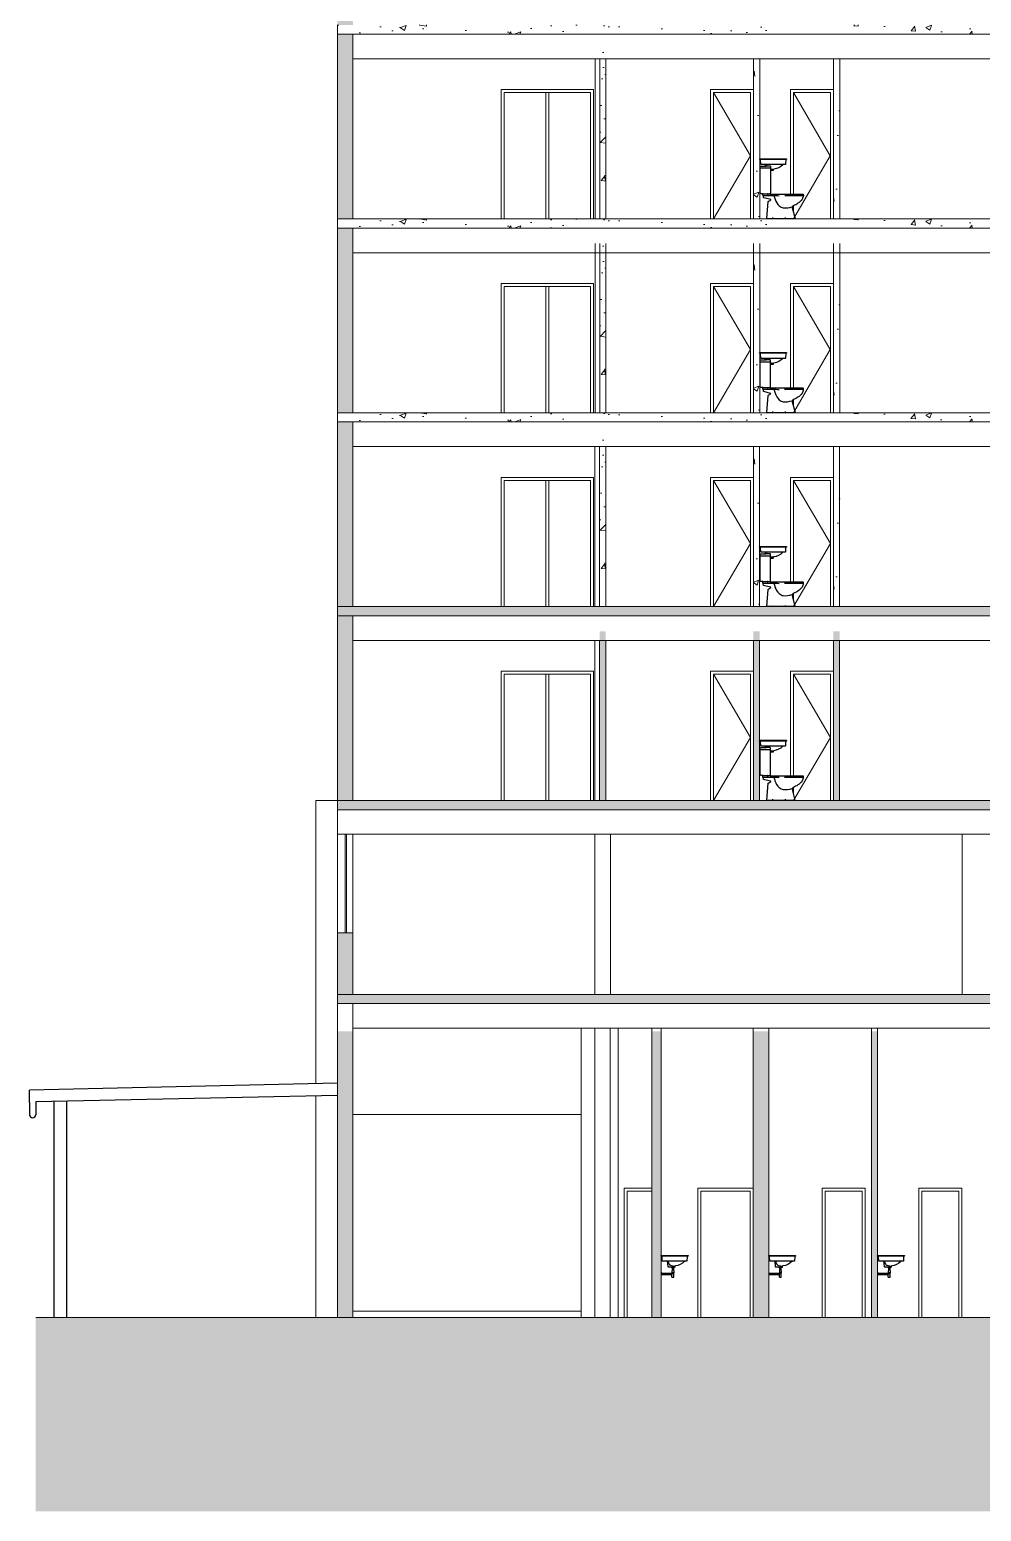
# Model space of a CAD drawing. Header units: millimetres. Extents: x 2878 to 6301, y 540 to 1980.
# Drawn here: x 3027.44 to 3042.9, y 945.48 to 969.55 of the extents above; entities that cross this region are included whole.
import ezdxf

# ---------------------------------------------------------------- set-up
doc = ezdxf.new("R2010")
doc.units = ezdxf.units.MM
doc.header["$LTSCALE"] = 4
for name, color, linetype, lineweight in [('ALVENARIA', 4, 'Continuous', 20), ('COTAS', 35, 'Continuous', 5), ('grosso', 1, 'Continuous', 25), ('PILAR', 1, 'Continuous', 5), ('PORTA', 2, 'Continuous', 20), ('SOLEIRA', 1, 'Continuous', 5)]:
    doc.layers.add(name, color=color, linetype=linetype, lineweight=lineweight)
pattern_1 = [(50, (-325.8662, -279.7765), (0.92914181, -0.08128934), [0.097155, -1.068705]), (355, (-325.8662, -279.7765), (-0.17974145, 0.9743899), [0.077724, -0.85496698]), (100.451445, (-325.7888, -279.7833), (0.74940036, 0.89310053), [0.08256904, -0.90826025]), (46.1842, (-325.8662, -279.5175), (1.3825031, -0.21441587), [0.1457325, -1.6030575]), (96.635558, (-325.751, -279.5353), (1.2107611, 1.26187324), [0.1238536, -1.3623916]), (351.18415, (-325.8662, -279.5175), (1.2107611, 1.26187324), [0.11658583, -1.28244463]), (21, (-325.7367, -279.5822), (0.7732334, -0.52155251), [0.097155, -1.068705]), (326, (-325.7367, -279.5822), (0.31519034, 0.93935863), [0.077724, -0.854964]), (71.451445, (-325.6722, -279.6257), (1.08842374, 0.41780612), [0.08256904, -0.90825868]), (37.5, (-325.8662, -279.77653), (0.015751877, 0.431230698), [0, -0.8446008, 0, -0.867918, 0, -0.8582025]), (7.5, (-325.8662, -279.77653), (0.34078028, 0.51092093), [0, -0.4948428, 0, -0.8251698, 0, -0.3270885]), (327.5, (-326.1551, -279.77653), (0.691512035, -0.029216594), [0, -0.32385, 0, -1.010412, 0, -1.340739]), (317.5, (-326.2846, -279.77653), (0.75545883, 0.1296751), [0, -0.421005, 0, -0.6710172, 0, -0.952119])]

# ---------------------------------------------------------------- blocks, each defined once
blk = doc.blocks.new('PIA_VL04')
blk.add_lwpolyline([(0.02, -0.094), (0.015, -0.009, 0.464638), (0.013, -0.006), (0.002, -0.006, -0.351171), (0, -0.004), (0, 0.004, -0.364059), (0.004, 0.007), (0.482, 0.007, -0.435774), (0.485, 0.005), (0.485, -0.004, -0.493118), (0.483, -0.006), (0.473, -0.006, 0.407101), (0.47, -0.009), (0.465, -0.092, -0.384408), (0.46, -0.097), (0.427, -0.097, 0.190801), (0.416, -0.102, -0.170388), (0.256, -0.181, 0.327259), (0.243, -0.193), (0.242, -0.206, -0.337398), (0.24, -0.208), (0.212, -0.208), (0.184, -0.208, 0.069454), (0.18, -0.205), (0.132, -0.202, -0.395263), (0.123, -0.194), (0.114, -0.097), (0.024, -0.097, -0.399821)], format="xyb", close=True)
blk.add_lwpolyline([(0.473, -0.006), (0.013, -0.006)])
blk.add_lwpolyline([(0.427, -0.097), (0.114, -0.097, -0.277433), (0.132, -0.125, 0.262243), (0.182, -0.176, 0.053735), (0.212, -0.181, 0.048939), (0.238, -0.183)], format="xyb")
for end in [266.8232, 267.1512]:
    blk.add_arc((0.364, 3.113), 3.323, 266.8232, end)

msp = doc.modelspace()

# ---------------------------------------------------------------- hatches: boundary and pattern name
at = {"layer": 'COTAS'}
h = msp.add_hatch(color=9, dxfattribs=at)
h.dxf.hatch_style = 1
h.paths.add_polyline_path([(3168.473, 948.629), (3160.178, 948.629), (3160.178, 945.479), (3168.473, 945.479)])
h.paths.add_polyline_path([(3043.04, 948.629), (3027.538, 948.629), (3027.538, 945.479), (3043.04, 945.479)])
h.paths.add_polyline_path([(3077.791, 948.629), (3063.45, 948.629), (3063.45, 945.479), (3077.791, 945.479)])
h.paths.add_polyline_path([(3108.948, 948.629), (3093.446, 948.629), (3093.446, 945.479), (3108.948, 945.479)])
h.paths.add_polyline_path([(3143.698, 948.629), (3129.358, 948.629), (3129.358, 945.479), (3143.698, 945.479)])
at = {"layer": 'PORTA', "ltscale": 9}
h = msp.add_hatch(dxfattribs=at)
h.set_pattern_fill('AR-CONC', color=256, scale=0.0051)
h.set_pattern_definition(pattern_1)
h.paths.add_polyline_path([(3032.692, 988.379), (3032.442, 988.379), (3032.442, 985.379), (3032.692, 985.379)])
h.paths.add_polyline_path([(3032.541, 989.629), (3032.441, 989.629), (3032.441, 988.529), (3032.541, 988.529)])
h.paths.add_polyline_path([(3032.692, 985.229), (3032.442, 985.229), (3032.442, 982.229), (3032.692, 982.229)])
h.paths.add_polyline_path([(3032.691, 982.079), (3032.441, 982.079), (3032.441, 979.079), (3032.691, 979.079)])
h.paths.add_polyline_path([(3032.691, 978.929), (3032.441, 978.929), (3032.441, 975.929), (3032.691, 975.929)])
h.paths.add_polyline_path([(3032.69, 972.629), (3032.44, 972.629), (3032.44, 969.629), (3032.69, 969.629)])
h.paths.add_polyline_path([(3032.691, 975.779), (3032.441, 975.779), (3032.441, 972.779), (3032.691, 972.779)])
h.paths.add_polyline_path([(3032.69, 966.329), (3032.44, 966.329), (3032.44, 963.329), (3032.69, 963.329)])
h.paths.add_polyline_path([(3032.69, 969.479), (3032.44, 969.479), (3032.44, 966.479), (3032.69, 966.479)])
h.paths.add_polyline_path([(3032.689, 960.029), (3032.439, 960.029), (3032.439, 957.029), (3032.689, 957.029)])
h.paths.add_polyline_path([(3032.689, 963.179), (3032.439, 963.179), (3032.439, 960.179), (3032.689, 960.179)])
h.paths.add_polyline_path([(3053.539, 960.179), (3032.439, 960.179), (3032.439, 960.029), (3053.539, 960.029)])
h.paths.add_polyline_path([(3036.799, 959.779), (3036.699, 959.779), (3036.699, 957.029), (3036.799, 957.029)])
h.paths.add_polyline_path([(3039.298, 959.779), (3039.198, 959.779), (3039.198, 959.129), (3039.198, 959.129), (3039.198, 957.029), (3039.298, 957.029)])
h.paths.add_polyline_path([(3040.599, 959.779), (3040.498, 959.779), (3040.498, 959.129), (3040.498, 959.129), (3040.498, 957.029), (3040.599, 957.029)])
h = msp.add_hatch(dxfattribs=at)
h.set_pattern_fill('AR-CONC', color=256, scale=0.0051)
h.set_pattern_definition([(50, (124.55166, -337.8659), (0.92914181, -0.08128934), [0.097155, -1.068705]), (355, (124.5517, -337.8659), (-0.17974145, 0.9743899), [0.077724, -0.85496698]), (100.451445, (124.6291, -337.8727), (0.74940036, 0.89310053), [0.08256904, -0.90826025]), (46.1842, (124.5517, -337.6068), (1.3825031, -0.21441587), [0.1457325, -1.6030575]), (96.63556, (124.6669, -337.6247), (1.2107611, 1.26187324), [0.1238536, -1.3623916]), (351.18415, (124.5517, -337.6068), (1.2107611, 1.26187324), [0.11658583, -1.28244463]), (21, (124.6812, -337.6716), (0.7732334, -0.52155251), [0.097155, -1.068705]), (326, (124.6812, -337.6716), (0.31519034, 0.93935863), [0.077724, -0.854964]), (71.451445, (124.7456, -337.7151), (1.08842374, 0.41780612), [0.08256904, -0.90825868]), (37.5, (124.55166, -337.86592), (0.015751877, 0.431230698), [0, -0.8446008, 0, -0.867918, 0, -0.8582025]), (7.5, (124.55166, -337.8659), (0.34078028, 0.51092093), [0, -0.4948428, 0, -0.8251698, 0, -0.3270885]), (327.5, (124.2628, -337.86592), (0.691512035, -0.029216594), [0, -0.32385, 0, -1.010412, 0, -1.340739]), (317.5, (124.13325, -337.8659), (0.75545883, 0.1296751), [0, -0.421005, 0, -0.6710172, 0, -0.952119])])
h.paths.add_polyline_path([(3053.541, 969.629), (3032.44, 969.629), (3032.44, 969.479), (3053.541, 969.479)])
h.paths.add_polyline_path([(3036.8, 969.229), (3036.7, 969.229), (3036.7, 966.479), (3036.8, 966.479)])
h.paths.add_polyline_path([(3039.3, 969.229), (3039.2, 969.229), (3039.2, 968.579), (3039.2, 968.579), (3039.2, 966.479), (3039.3, 966.479)])
h.paths.add_polyline_path([(3040.6, 969.229), (3040.5, 969.229), (3040.5, 968.579), (3040.5, 968.579), (3040.5, 966.479), (3040.6, 966.479)])
h = msp.add_hatch(dxfattribs=at)
h.set_pattern_fill('AR-CONC', color=256, scale=0.0051)
h.set_pattern_definition([(50, (124.55166, -341.0159), (0.92914181, -0.08128934), [0.097155, -1.068705]), (355, (124.5517, -341.0159), (-0.17974145, 0.9743899), [0.077724, -0.85496698]), (100.451445, (124.6291, -341.0227), (0.74940036, 0.89310053), [0.08256904, -0.90826025]), (46.1842, (124.5517, -340.7568), (1.3825031, -0.21441587), [0.1457325, -1.6030575]), (96.63556, (124.6669, -340.7747), (1.2107611, 1.26187324), [0.1238536, -1.3623916]), (351.18415, (124.5517, -340.7568), (1.2107611, 1.26187324), [0.11658583, -1.28244463]), (21, (124.6812, -340.8216), (0.7732334, -0.52155251), [0.097155, -1.068705]), (326, (124.6812, -340.8216), (0.31519034, 0.93935863), [0.077724, -0.854964]), (71.451445, (124.7456, -340.8651), (1.08842374, 0.41780612), [0.08256904, -0.90825868]), (37.5, (124.55166, -341.01592), (0.015751877, 0.431230698), [0, -0.8446008, 0, -0.867918, 0, -0.8582025]), (7.5, (124.55166, -341.0159), (0.34078028, 0.51092093), [0, -0.4948428, 0, -0.8251698, 0, -0.3270885]), (327.5, (124.2628, -341.01592), (0.691512035, -0.029216594), [0, -0.32385, 0, -1.010412, 0, -1.340739]), (317.5, (124.13325, -341.0159), (0.75545883, 0.1296751), [0, -0.421005, 0, -0.6710172, 0, -0.952119])])
h.paths.add_polyline_path([(3053.541, 966.479), (3032.44, 966.479), (3032.44, 966.329), (3053.541, 966.329)])
h.paths.add_polyline_path([(3036.8, 966.079), (3036.7, 966.079), (3036.7, 963.329), (3036.8, 963.329)])
h.paths.add_polyline_path([(3039.3, 966.079), (3039.2, 966.079), (3039.2, 965.429), (3039.2, 965.429), (3039.2, 963.329), (3039.3, 963.329)])
h.paths.add_polyline_path([(3040.6, 966.079), (3040.5, 966.079), (3040.5, 965.429), (3040.5, 965.429), (3040.5, 963.329), (3040.6, 963.329)])
h = msp.add_hatch(dxfattribs=at)
h.set_pattern_fill('AR-CONC', color=256, scale=0.0051)
h.set_pattern_definition([(50, (124.5508, -344.1659), (0.92914181, -0.08128934), [0.097155, -1.068705]), (355, (124.5508, -344.1659), (-0.17974145, 0.9743899), [0.077724, -0.85496698]), (100.451445, (124.6282, -344.1727), (0.74940036, 0.89310053), [0.08256904, -0.90826025]), (46.1842, (124.5508, -343.9068), (1.3825031, -0.21441587), [0.1457325, -1.6030575]), (96.63556, (124.666, -343.9247), (1.2107611, 1.26187324), [0.1238536, -1.3623916]), (351.18415, (124.5508, -343.9068), (1.2107611, 1.26187324), [0.11658583, -1.28244463]), (21, (124.6803, -343.9716), (0.7732334, -0.52155251), [0.097155, -1.068705]), (326, (124.6803, -343.9716), (0.31519034, 0.93935863), [0.077724, -0.854964]), (71.451445, (124.7448, -344.0151), (1.08842374, 0.41780612), [0.08256904, -0.90825868]), (37.5, (124.5508, -344.16592), (0.015751877, 0.431230698), [0, -0.8446008, 0, -0.867918, 0, -0.8582025]), (7.5, (124.5508, -344.1659), (0.34078028, 0.51092093), [0, -0.4948428, 0, -0.8251698, 0, -0.3270885]), (327.5, (124.26192, -344.16592), (0.691512035, -0.029216594), [0, -0.32385, 0, -1.010412, 0, -1.340739]), (317.5, (124.1324, -344.1659), (0.75545883, 0.1296751), [0, -0.421005, 0, -0.6710172, 0, -0.952119])])
h.paths.add_polyline_path([(3053.54, 963.329), (3032.439, 963.329), (3032.439, 963.179), (3053.54, 963.179)])
h.paths.add_polyline_path([(3036.799, 962.929), (3036.699, 962.929), (3036.699, 960.179), (3036.799, 960.179)])
h.paths.add_polyline_path([(3039.299, 962.929), (3039.199, 962.929), (3039.199, 962.279), (3039.199, 962.279), (3039.199, 960.179), (3039.299, 960.179)])
h.paths.add_polyline_path([(3040.599, 962.929), (3040.499, 962.929), (3040.499, 962.279), (3040.499, 962.279), (3040.499, 960.179), (3040.599, 960.179)])
h = msp.add_hatch(dxfattribs=at)
h.set_pattern_fill('AR-CONC', color=256, scale=0.0051)
h.set_pattern_definition(pattern_1)
h.paths.add_polyline_path([(3053.839, 948.629), (3043.04, 948.629), (3043.04, 948.479), (3053.589, 948.479), (3053.589, 948.079), (3053.839, 948.079)])
h.paths.add_polyline_path([(3053.839, 948.079), (3053.589, 948.079), (3053.589, 945.479), (3053.839, 945.479)])
h.paths.add_polyline_path([(3043.289, 948.479), (3043.04, 948.479), (3043.04, 945.479), (3043.289, 945.479)])
h.paths.add_polyline_path([(3056.64, 948.479), (3063.45, 948.479), (3063.45, 948.629), (3056.389, 948.629), (3056.389, 945.479), (3056.64, 945.479)])
h.paths.add_polyline_path([(3063.45, 948.479), (3063.2, 948.479), (3063.2, 945.479), (3063.45, 945.479)])
h.paths.add_polyline_path([(3071.031, 953.129), (3070.781, 953.129), (3070.781, 948.629), (3071.031, 948.629), (3071.031, 950.729)])
h.paths.add_polyline_path([(3043.288, 953.279), (3043.039, 953.279), (3043.039, 948.629), (3043.288, 948.629)])
h.paths.add_polyline_path([(3056.639, 953.729), (3056.389, 953.729), (3056.389, 948.629), (3056.639, 948.629)])
h.paths.add_polyline_path([(3053.839, 953.729), (3053.589, 953.729), (3053.589, 948.629), (3053.839, 948.629)])
h.paths.add_polyline_path([(3053.839, 956.854), (3053.839, 956.854), (3053.589, 956.854), (3053.589, 953.879), (3053.839, 953.879)])
h.paths.add_polyline_path([(3056.639, 956.879), (3056.389, 956.879), (3056.389, 954.549), (3056.389, 953.879), (3056.639, 953.879)])
h.paths.add_polyline_path([(3067.387, 953.129), (3067.138, 953.129), (3067.138, 948.629), (3067.387, 948.629)])
h.paths.add_polyline_path([(3041.216, 953.279), (3041.116, 953.279), (3041.116, 948.629), (3041.216, 948.629)])
h.paths.add_polyline_path([(3037.7, 953.279), (3037.55, 953.279), (3037.55, 948.629), (3037.7, 948.629)])
h.paths.add_polyline_path([(3039.446, 953.279), (3039.196, 953.279), (3039.196, 948.629), (3039.446, 948.629)])
h.paths.add_polyline_path([(3053.839, 957.029), (3032.439, 957.029), (3032.439, 956.879), (3053.839, 956.879)])
h.paths.add_polyline_path([(3077.79, 957.029), (3056.389, 957.029), (3056.389, 956.879), (3077.79, 956.879)])
h.paths.add_polyline_path([(3069.112, 956.429), (3069.012, 956.429), (3069.012, 953.879), (3069.112, 953.879)])
h.paths.add_polyline_path([(3069.111, 953.129), (3069.011, 953.129), (3069.011, 948.629), (3069.111, 948.629)])
h.paths.add_polyline_path([(3072.679, 953.129), (3072.54, 953.129), (3072.54, 948.629), (3072.679, 948.629)])
h.paths.add_polyline_path([(3077.791, 953.729), (3077.54, 953.729), (3077.54, 948.629), (3077.791, 948.629)])
h.paths.add_polyline_path([(3077.79, 956.879), (3077.54, 956.879), (3077.54, 953.879), (3077.79, 953.879)])
h.paths.add_polyline_path([(3032.689, 954.879), (3032.439, 954.879), (3032.439, 953.879), (3032.689, 953.879)])
h.paths.add_polyline_path([(3032.688, 953.279), (3032.439, 953.279), (3032.439, 948.629), (3032.688, 948.629)])
h.paths.add_polyline_path([(3053.938, 953.879), (3032.439, 953.879), (3032.439, 953.729), (3053.938, 953.729)])
h.paths.add_polyline_path([(3077.791, 953.879), (3056.488, 953.879), (3056.488, 953.729), (3077.791, 953.729)])
h.paths.add_polyline_path([(3067.289, 956.629), (3067.039, 956.629), (3067.039, 953.879), (3067.289, 953.879)])
h.paths.add_polyline_path([(3071.03, 956.429), (3070.781, 956.429), (3070.781, 953.879), (3071.03, 953.879)])
h.paths.add_polyline_path([(3077.79, 959.779), (3077.54, 959.779), (3077.54, 957.029), (3077.79, 957.029)])

# ---------------------------------------------------------------- linework, layer by layer
at = {"layer": 'ALVENARIA', "ltscale": 9}
for p, q in [((3032.44, 969.629), (3032.44, 966.479)), ((3032.69, 969.479), (3032.69, 966.479)), ((3036.7, 969.079), (3036.7, 966.479)), ((3036.8, 969.079), (3036.8, 966.479)), ((3039.2, 969.079), (3039.2, 966.479)), ((3039.3, 969.079), (3039.3, 966.479)), ((3040.5, 969.079), (3040.5, 966.479)), ((3040.6, 969.079), (3040.6, 966.479)), ((3032.44, 966.479), (3032.44, 963.329)), ((3032.69, 966.329), (3032.69, 963.329)), ((3036.7, 966.079), (3036.7, 963.329)), ((3036.8, 966.079), (3036.8, 963.329)), ((3039.2, 966.079), (3039.2, 963.329)), ((3039.3, 966.079), (3039.3, 963.329)), ((3040.5, 966.079), (3040.5, 963.329)), ((3040.6, 966.079), (3040.6, 963.329)), ((3032.439, 963.329), (3032.439, 960.179)), ((3032.689, 963.179), (3032.689, 960.179)), ((3036.699, 962.779), (3036.699, 960.179)), ((3036.799, 962.779), (3036.799, 960.179)), ((3039.199, 962.779), (3039.199, 960.179)), ((3039.299, 962.779), (3039.299, 960.179)), ((3040.499, 962.779), (3040.499, 960.179)), ((3040.599, 962.779), (3040.599, 960.179)), ((3032.439, 960.179), (3032.439, 957.029)), ((3032.689, 960.029), (3032.689, 957.029)), ((3036.698, 959.629), (3036.698, 957.029)), ((3036.799, 959.629), (3036.799, 957.029)), ((3039.198, 959.629), (3039.198, 957.029)), ((3039.298, 959.629), (3039.298, 957.029)), ((3040.498, 959.629), (3040.498, 957.029)), ((3040.599, 959.629), (3040.599, 957.029)), ((3032.438, 954.879), (3032.689, 954.879)), ((3032.439, 954.879), (3032.439, 953.879)), ((3032.689, 954.879), (3032.689, 953.879)), ((3039.196, 953.329), (3039.196, 948.629)), ((3039.446, 953.329), (3039.446, 948.629)), ((3041.116, 953.329), (3041.116, 948.629)), ((3041.216, 953.329), (3041.216, 948.629)), ((3032.688, 951.929), (3036.398, 951.929)), ((3036.398, 951.929), (3036.398, 948.629)), ((3032.688, 948.729), (3036.398, 948.729))]:
    msp.add_line(p, q, dxfattribs=at)
at = {"layer": 'ALVENARIA'}
for p, q in [((3032.439, 969.479), (3053.541, 969.479)), ((3032.439, 966.479), (3077.792, 966.479)), ((3032.439, 966.479), (3077.792, 966.479)), ((3032.439, 966.329), (3053.541, 966.329)), ((3032.439, 963.329), (3077.791, 963.329)), ((3032.439, 963.329), (3077.792, 963.329)), ((3032.439, 963.179), (3053.54, 963.179)), ((3032.438, 960.179), (3077.79, 960.179)), ((3032.439, 960.179), (3077.791, 960.179)), ((3032.438, 960.029), (3053.539, 960.029)), ((3032.438, 957.029), (3053.839, 957.029)), ((3032.438, 957.029), (3077.79, 957.029)), ((3032.438, 956.729), (3032.439, 956.729)), ((3032.439, 956.879), (3053.839, 956.879)), ((3032.438, 953.879), (3077.79, 953.879)), ((3032.439, 953.879), (3032.439, 948.629)), ((3032.439, 953.879), (3053.938, 953.879)), ((3032.439, 953.729), (3053.839, 953.729)), ((3032.688, 953.729), (3032.688, 948.629)), ((3037.55, 953.329), (3037.55, 948.629)), ((3037.7, 953.329), (3037.7, 948.629)), ((3027.538, 948.629), (3077.791, 948.629))]:
    msp.add_line(p, q, dxfattribs=at)
at = {"layer": 'COTAS', "ltscale": 9}
for p, q in [((3036.625, 969.079), (3036.625, 966.479)), ((3036.625, 966.079), (3036.625, 963.329)), ((3036.624, 962.779), (3036.624, 960.179)), ((3036.623, 959.629), (3036.623, 957.029)), ((3032.439, 957.029), (3032.439, 954.879)), ((3032.689, 956.479), (3032.689, 954.879)), ((3036.624, 956.479), (3036.624, 953.879)), ((3036.874, 956.479), (3036.874, 953.879)), ((3042.589, 956.479), (3042.589, 953.879)), ((3036.398, 953.329), (3036.398, 951.929)), ((3036.998, 953.329), (3036.998, 948.629))]:
    msp.add_line(p, q, dxfattribs=at)
at = {"layer": 'COTAS'}
for p, q in [((3038.55, 968.529), (3039.15, 967.504)), ((3039.847, 968.529), (3040.447, 967.504)), ((3039.15, 967.504), (3038.55, 966.479)), ((3040.447, 967.504), (3039.847, 966.479)), ((3038.55, 965.379), (3039.15, 964.354)), ((3039.847, 965.379), (3040.447, 964.354)), ((3039.15, 964.354), (3038.55, 963.329)), ((3040.447, 964.354), (3039.847, 963.329)), ((3038.549, 962.229), (3039.149, 961.204)), ((3039.848, 962.229), (3040.448, 961.204)), ((3039.149, 961.204), (3038.549, 960.179)), ((3040.448, 961.204), (3039.848, 960.179)), ((3038.549, 959.079), (3039.149, 958.054)), ((3039.849, 959.079), (3040.449, 958.054)), ((3039.149, 958.054), (3038.549, 957.029)), ((3040.449, 958.054), (3039.849, 957.029)), ((3038.294, 950.729), (3038.294, 948.629)), ((3039.194, 950.729), (3039.194, 948.629)), ((3038.344, 950.679), (3038.344, 948.629)), ((3039.144, 950.679), (3039.144, 948.629))]:
    msp.add_line(p, q, dxfattribs=at)
at = {"layer": 'grosso', "ltscale": 9}
for p, q in [((3032.439, 952.435), (3027.439, 952.324)), ((3027.439, 952.123), (3027.439, 952.324)), ((3032.443, 952.236), (3027.539, 952.133)), ((3027.439, 952.123), (3027.439, 951.923)), ((3027.539, 952.133), (3027.539, 951.923)), ((3027.839, 948.629), (3027.839, 952.133)), ((3028.039, 952.137), (3028.039, 948.629))]:
    msp.add_line(p, q, dxfattribs=at)
at = {"layer": 'grosso'}
for p, q in [((3037.708, 949.352), (3037.7, 949.352)), ((3037.708, 949.322), (3037.7, 949.322)), ((3037.71, 949.35), (3037.71, 949.324)), ((3037.71, 949.347), (3037.873, 949.347)), ((3037.71, 949.327), (3037.873, 949.327)), ((3037.878, 949.424), (3037.873, 949.352)), ((3037.873, 949.352), (3037.873, 949.347)), ((3037.873, 949.347), (3037.903, 949.347)), ((3037.873, 949.283), (3037.873, 949.327)), ((3037.873, 949.283), (3037.903, 949.283)), ((3037.874, 949.362), (3037.902, 949.362)), ((3037.878, 949.442), (3037.878, 949.424)), ((3037.878, 949.424), (3037.898, 949.424)), ((3037.898, 949.442), (3037.898, 949.424)), ((3037.898, 949.424), (3037.903, 949.352)), ((3037.903, 949.283), (3037.903, 949.352)), ((3039.454, 949.352), (3039.446, 949.352)), ((3039.454, 949.322), (3039.446, 949.322)), ((3039.456, 949.35), (3039.456, 949.324)), ((3039.456, 949.347), (3039.619, 949.347)), ((3039.456, 949.327), (3039.619, 949.327)), ((3039.624, 949.424), (3039.619, 949.352)), ((3039.619, 949.352), (3039.619, 949.347)), ((3039.619, 949.347), (3039.649, 949.347)), ((3039.619, 949.283), (3039.619, 949.327)), ((3039.619, 949.283), (3039.649, 949.283)), ((3039.62, 949.362), (3039.649, 949.362)), ((3039.624, 949.442), (3039.624, 949.424)), ((3039.624, 949.424), (3039.644, 949.424)), ((3039.644, 949.442), (3039.644, 949.424)), ((3039.644, 949.424), (3039.649, 949.352)), ((3039.649, 949.283), (3039.649, 949.352)), ((3041.224, 949.352), (3041.216, 949.352)), ((3041.224, 949.322), (3041.216, 949.322)), ((3041.226, 949.35), (3041.226, 949.324)), ((3041.226, 949.347), (3041.389, 949.347)), ((3041.226, 949.327), (3041.389, 949.327)), ((3041.394, 949.424), (3041.389, 949.352)), ((3041.389, 949.352), (3041.389, 949.347)), ((3041.389, 949.347), (3041.419, 949.347)), ((3041.389, 949.283), (3041.389, 949.327)), ((3041.389, 949.283), (3041.419, 949.283)), ((3041.39, 949.362), (3041.419, 949.362)), ((3041.394, 949.442), (3041.394, 949.424)), ((3041.394, 949.424), (3041.414, 949.424)), ((3041.414, 949.442), (3041.414, 949.424)), ((3041.414, 949.424), (3041.419, 949.352)), ((3041.419, 949.283), (3041.419, 949.352))]:
    msp.add_line(p, q, dxfattribs=at)
for points in [[(3039.405, 967.337), (3039.403, 967.362), (3039.322, 967.362, -0.399821), (3039.318, 967.365), (3039.314, 967.441, 0.464638), (3039.311, 967.444), (3039.302, 967.444, -0.351171), (3039.3, 967.445), (3039.3, 967.453, -0.364059), (3039.304, 967.456), (3039.734, 967.456, -0.435774), (3039.737, 967.453), (3039.737, 967.446, -0.493118), (3039.735, 967.444), (3039.726, 967.444, 0.407101), (3039.723, 967.441), (3039.719, 967.367, -0.384408), (3039.714, 967.362), (3039.684, 967.362, 0.190801), (3039.675, 967.358, -0.170388), (3039.531, 967.286, 0.327259), (3039.519, 967.275), (3039.518, 967.264, -0.337398), (3039.516, 967.262), (3039.491, 967.262), (3039.479, 967.262)], [(3039.354, 966.859, -0.311794), (3039.35, 966.862), (3039.35, 966.882, -0.412941), (3039.356, 966.887), (3039.325, 966.887, -0.418943), (3039.306, 966.905), (3039.306, 967.304, -0.07736), (3039.306, 967.304, -0.288306), (3039.308, 967.305, -0.322935), (3039.306, 967.307, -0.068368), (3039.306, 967.307), (3039.306, 967.326), (3039.306, 967.328, -0.42593), (3039.315, 967.337), (3039.393, 967.337), (3039.405, 967.337)], [(3039.431, 966.859, 0.311794), (3039.435, 966.862), (3039.435, 966.882, 0.412941), (3039.429, 966.887), (3039.46, 966.887, 0.418943), (3039.479, 966.905), (3039.479, 967.304, 0.07736), (3039.478, 967.304, 0.288306), (3039.476, 967.305, 0.322935), (3039.478, 967.307, 0.068368), (3039.479, 967.307), (3039.479, 967.326), (3039.479, 967.328, 0.42593), (3039.47, 967.337), (3039.392, 967.337), (3039.38, 967.337)], [(3039.684, 967.362), (3039.403, 967.362, -0.275516), (3039.419, 967.337, -0.275516)], [(3039.479, 967.288, 0.024503), (3039.491, 967.286, 0.048939), (3039.514, 967.285)], [(3039.456, 966.888, -0.218573), (3039.466, 966.884), (3039.467, 966.884, 0.238062), (3039.474, 966.881), (3040.002, 966.881, -0.355924), (3040.006, 966.877), (3040.009, 966.861, -0.076732), (3040.009, 966.856, -0.120449), (3039.989, 966.796, -0.091256), (3039.922, 966.731, -0.070166), (3039.847, 966.692, 0.338158), (3039.829, 966.662), (3039.83, 966.658), (3039.875, 966.482, -0.488785), (3039.871, 966.478), (3039.423, 966.478, -0.436538), (3039.418, 966.482), (3039.439, 966.758, -0.301013), (3039.45, 966.768, 0.172081), (3039.481, 966.789), (3039.481, 966.789, 0.123969), (3039.481, 966.79, 0.375637), (3039.479, 966.793), (3039.366, 966.822, -0.308356), (3039.361, 966.829), (3039.36, 966.851, 0.340391), (3039.353, 966.859)], [(3039.355, 966.859), (3039.567, 966.859, -0.032471), (3039.615, 966.855)], [(3039.535, 966.859, 0.045919), (3039.55, 966.796, 0.111997), (3039.616, 966.69, 0.147072), (3039.683, 966.657, 0.10725), (3039.824, 966.674)], [(3039.404, 964.187), (3039.402, 964.212), (3039.321, 964.212, -0.399821), (3039.317, 964.215), (3039.313, 964.291, 0.464638), (3039.311, 964.294), (3039.301, 964.294, -0.351171), (3039.299, 964.295), (3039.299, 964.303, -0.364059), (3039.303, 964.306), (3039.733, 964.306, -0.435774), (3039.736, 964.303), (3039.736, 964.296, -0.493118), (3039.734, 964.294), (3039.725, 964.294, 0.407101), (3039.722, 964.291), (3039.718, 964.217, -0.384408), (3039.713, 964.212), (3039.684, 964.212, 0.190801), (3039.674, 964.208, -0.170388), (3039.53, 964.136, 0.327259), (3039.518, 964.125), (3039.518, 964.114, -0.337398), (3039.515, 964.112), (3039.49, 964.112), (3039.478, 964.112)], [(3039.353, 963.709, -0.311794), (3039.349, 963.712), (3039.349, 963.732, -0.412941), (3039.355, 963.737), (3039.324, 963.737, -0.418943), (3039.305, 963.755), (3039.305, 964.154, -0.07736), (3039.306, 964.154, -0.288306), (3039.308, 964.155, -0.322935), (3039.305, 964.157, -0.068368), (3039.305, 964.157), (3039.305, 964.176), (3039.305, 964.178, -0.42593), (3039.314, 964.187), (3039.392, 964.187), (3039.404, 964.187)], [(3039.43, 963.709, 0.311794), (3039.434, 963.712), (3039.434, 963.732, 0.412941), (3039.428, 963.737), (3039.459, 963.737, 0.418943), (3039.478, 963.755), (3039.478, 964.154, 0.07736), (3039.478, 964.154, 0.288306), (3039.476, 964.155, 0.322935), (3039.478, 964.157, 0.068368), (3039.478, 964.157), (3039.478, 964.176), (3039.478, 964.178, 0.42593), (3039.469, 964.187), (3039.391, 964.187), (3039.379, 964.187)], [(3039.684, 964.212), (3039.402, 964.212, -0.275516), (3039.418, 964.187, -0.275516)], [(3039.478, 964.138, 0.024503), (3039.49, 964.136, 0.048939), (3039.513, 964.135)], [(3039.455, 963.738, -0.218573), (3039.465, 963.734), (3039.466, 963.734, 0.238062), (3039.473, 963.731), (3040.002, 963.731, -0.355924), (3040.005, 963.727), (3040.008, 963.711, -0.076732), (3040.008, 963.706, -0.120449), (3039.988, 963.646, -0.091256), (3039.921, 963.581, -0.070166), (3039.846, 963.542, 0.338158), (3039.828, 963.512), (3039.829, 963.508), (3039.874, 963.332, -0.488785), (3039.87, 963.328), (3039.422, 963.328, -0.436538), (3039.418, 963.332), (3039.438, 963.608, -0.301013), (3039.449, 963.618, 0.172081), (3039.48, 963.639), (3039.48, 963.639, 0.123969), (3039.48, 963.64, 0.375637), (3039.478, 963.643), (3039.365, 963.672, -0.308356), (3039.36, 963.679), (3039.359, 963.701, 0.340391), (3039.352, 963.709)], [(3039.354, 963.709), (3039.566, 963.709, -0.032471), (3039.615, 963.705)], [(3039.534, 963.709, 0.045919), (3039.549, 963.646, 0.111997), (3039.616, 963.54, 0.147072), (3039.682, 963.507, 0.10725), (3039.823, 963.524)], [(3039.403, 961.037), (3039.401, 961.062), (3039.32, 961.062, -0.399821), (3039.316, 961.065), (3039.312, 961.141, 0.464638), (3039.31, 961.144), (3039.3, 961.144, -0.351171), (3039.298, 961.145), (3039.298, 961.153, -0.364059), (3039.302, 961.156), (3039.732, 961.156, -0.435774), (3039.735, 961.153), (3039.735, 961.146, -0.493118), (3039.733, 961.144), (3039.724, 961.144, 0.407101), (3039.721, 961.141), (3039.717, 961.067, -0.384408), (3039.712, 961.062), (3039.683, 961.062, 0.190801), (3039.673, 961.058, -0.170388), (3039.529, 960.986, 0.327259), (3039.517, 960.975), (3039.517, 960.964, -0.337398), (3039.514, 960.962), (3039.489, 960.962), (3039.477, 960.962)], [(3039.683, 961.062), (3039.401, 961.062, -0.275516), (3039.417, 961.037, -0.275516)], [(3039.352, 960.559, -0.311794), (3039.349, 960.562), (3039.349, 960.582, -0.412941), (3039.354, 960.587), (3039.323, 960.587, -0.418943), (3039.305, 960.605), (3039.305, 961.004, -0.07736), (3039.305, 961.004, -0.288306), (3039.307, 961.005, -0.322935), (3039.305, 961.007, -0.068368), (3039.305, 961.007), (3039.305, 961.026), (3039.305, 961.028, -0.42593), (3039.314, 961.037), (3039.391, 961.037), (3039.403, 961.037)], [(3039.43, 960.559, 0.311794), (3039.433, 960.562), (3039.433, 960.582, 0.412941), (3039.427, 960.587), (3039.458, 960.587, 0.418943), (3039.477, 960.605), (3039.477, 961.004, 0.07736), (3039.477, 961.004, 0.288306), (3039.475, 961.005, 0.322935), (3039.477, 961.007, 0.068368), (3039.477, 961.007), (3039.477, 961.026), (3039.477, 961.028, 0.42593), (3039.468, 961.037), (3039.39, 961.037), (3039.378, 961.037)], [(3039.477, 960.988, 0.024503), (3039.489, 960.986, 0.048939), (3039.512, 960.985)], [(3039.455, 960.588, -0.218573), (3039.464, 960.584), (3039.465, 960.584, 0.238062), (3039.473, 960.581), (3040.001, 960.581, -0.355924), (3040.004, 960.577), (3040.007, 960.561, -0.076732), (3040.007, 960.556, -0.120449), (3039.988, 960.496, -0.091256), (3039.92, 960.431, -0.070166), (3039.845, 960.392, 0.338158), (3039.827, 960.362), (3039.828, 960.358), (3039.873, 960.182, -0.488785), (3039.869, 960.178), (3039.421, 960.178, -0.436538), (3039.417, 960.182), (3039.438, 960.458, -0.301013), (3039.448, 960.468, 0.172081), (3039.479, 960.489), (3039.479, 960.489, 0.123969), (3039.479, 960.49, 0.375637), (3039.477, 960.493), (3039.364, 960.522, -0.308356), (3039.359, 960.529), (3039.358, 960.551, 0.340391), (3039.351, 960.559)], [(3039.353, 960.559), (3039.565, 960.559, -0.032471), (3039.614, 960.555)], [(3039.534, 960.559, 0.045919), (3039.548, 960.496, 0.111997), (3039.615, 960.39, 0.147072), (3039.682, 960.357, 0.10725), (3039.822, 960.374)], [(3039.403, 957.887), (3039.401, 957.912), (3039.32, 957.912, -0.399821), (3039.316, 957.915), (3039.312, 957.991, 0.464638), (3039.31, 957.994), (3039.3, 957.994, -0.351171), (3039.298, 957.995), (3039.298, 958.003, -0.364059), (3039.302, 958.006), (3039.732, 958.006, -0.435774), (3039.735, 958.003), (3039.735, 957.996, -0.493118), (3039.733, 957.994), (3039.724, 957.994, 0.407101), (3039.721, 957.991), (3039.717, 957.917, -0.384408), (3039.712, 957.912), (3039.683, 957.912, 0.190801), (3039.673, 957.908, -0.170388), (3039.529, 957.836, 0.327259), (3039.517, 957.825), (3039.517, 957.814, -0.337398), (3039.514, 957.812), (3039.489, 957.812), (3039.477, 957.812)], [(3039.352, 957.409, -0.311794), (3039.349, 957.412), (3039.349, 957.432, -0.412941), (3039.354, 957.437), (3039.323, 957.437, -0.418943), (3039.305, 957.455), (3039.305, 957.854, -0.07736), (3039.305, 957.854, -0.288306), (3039.307, 957.855, -0.322935), (3039.305, 957.857, -0.068368), (3039.305, 957.857), (3039.305, 957.876), (3039.305, 957.878, -0.42593), (3039.314, 957.887), (3039.391, 957.887), (3039.403, 957.887)], [(3039.43, 957.409, 0.311794), (3039.433, 957.412), (3039.433, 957.432, 0.412941), (3039.427, 957.437), (3039.458, 957.437, 0.418943), (3039.477, 957.455), (3039.477, 957.854, 0.07736), (3039.477, 957.854, 0.288306), (3039.475, 957.855, 0.322935), (3039.477, 957.857, 0.068368), (3039.477, 957.857), (3039.477, 957.876), (3039.477, 957.878, 0.42593), (3039.468, 957.887), (3039.39, 957.887), (3039.378, 957.887)], [(3039.683, 957.912), (3039.401, 957.912, -0.275516), (3039.417, 957.887, -0.275516)], [(3039.477, 957.838, 0.024503), (3039.489, 957.836, 0.048939), (3039.512, 957.835)], [(3039.455, 957.438, -0.218573), (3039.464, 957.434), (3039.465, 957.434, 0.238062), (3039.473, 957.431), (3040.001, 957.431, -0.355924), (3040.004, 957.427), (3040.007, 957.411, -0.076732), (3040.007, 957.406, -0.120449), (3039.988, 957.346, -0.091256), (3039.92, 957.281, -0.070166), (3039.845, 957.242, 0.338158), (3039.827, 957.212), (3039.828, 957.208), (3039.873, 957.032, -0.488785), (3039.869, 957.028), (3039.421, 957.028, -0.436538), (3039.417, 957.032), (3039.438, 957.308, -0.301013), (3039.448, 957.318, 0.172081), (3039.479, 957.339), (3039.479, 957.339, 0.123969), (3039.479, 957.34, 0.375637), (3039.477, 957.343), (3039.364, 957.372, -0.308356), (3039.359, 957.379), (3039.358, 957.401, 0.340391), (3039.351, 957.409)], [(3039.353, 957.409), (3039.565, 957.409, -0.032471), (3039.614, 957.405)], [(3039.534, 957.409, 0.045919), (3039.548, 957.346, 0.111997), (3039.615, 957.24, 0.147072), (3039.682, 957.207, 0.10725), (3039.822, 957.224)]]:
    msp.add_lwpolyline(points, format="xyb", dxfattribs=at)
for points in [[(3039.726, 967.444), (3039.311, 967.444)], [(3039.308, 967.305), (3039.476, 967.306)], [(3039.356, 966.887), (3039.455, 966.887)], [(3039.706, 966.859), (3040.009, 966.859)], [(3039.51, 966.478), (3039.514, 966.499)], [(3039.721, 966.478), (3039.719, 966.499)], [(3039.725, 964.294), (3039.311, 964.294)], [(3039.308, 964.155), (3039.476, 964.156)], [(3039.355, 963.737), (3039.454, 963.737)], [(3039.705, 963.709), (3040.008, 963.709)], [(3039.509, 963.328), (3039.513, 963.349)], [(3039.72, 963.328), (3039.718, 963.349)], [(3039.724, 961.144), (3039.31, 961.144)], [(3039.307, 961.005), (3039.475, 961.006)], [(3039.354, 960.587), (3039.453, 960.587)], [(3039.704, 960.559), (3040.007, 960.559)], [(3039.508, 960.178), (3039.512, 960.199)], [(3039.719, 960.178), (3039.717, 960.199)], [(3039.724, 957.994), (3039.31, 957.994)], [(3039.307, 957.855), (3039.475, 957.856)], [(3039.354, 957.437), (3039.453, 957.437)], [(3039.704, 957.409), (3040.007, 957.409)], [(3039.508, 957.028), (3039.512, 957.049)], [(3039.719, 957.028), (3039.717, 957.049)]]:
    msp.add_lwpolyline(points, dxfattribs=at)
for centre, radius, start, end in [((3039.628, 970.251), 2.99, 267.1371, 267.1512), ((3039.627, 967.101), 2.99, 267.1371, 267.1512), ((3039.626, 963.951), 2.99, 267.1371, 267.1512), ((3039.626, 960.801), 2.99, 267.1371, 267.1512), ((3037.708, 949.35), 0.002, 0, 90), ((3037.708, 949.324), 0.002, 270, 0), ((3037.869, 949.337), 0.0107, 290.7519, 69.2481), ((3039.454, 949.35), 0.002, 0, 90), ((3039.454, 949.324), 0.002, 270, 0), ((3039.615, 949.337), 0.0107, 290.7519, 69.2481), ((3041.224, 949.35), 0.002, 0, 90), ((3041.224, 949.324), 0.002, 270, 0), ((3041.385, 949.337), 0.0107, 290.7519, 69.2481)]:
    msp.add_arc(centre, radius, start, end, dxfattribs=at)
at = {"layer": 'grosso', "ltscale": 9}
msp.add_arc((3027.489, 951.923), 0.05, 180, 0, dxfattribs=at)
at = {"layer": 'PILAR', "color": 6}
msp.add_line((3032.088, 957.029), (3032.439, 957.029), dxfattribs=at)
at = {"layer": 'PILAR', "color": 6, "ltscale": 9}
for p, q in [((3032.088, 957.029), (3032.088, 952.435)), ((3032.088, 952.232), (3032.088, 948.629))]:
    msp.add_line(p, q, dxfattribs=at)
at = {"layer": 'PILAR', "ltscale": 9}
for p, q in [((3036.623, 953.329), (3036.623, 948.629)), ((3036.873, 953.329), (3036.873, 948.629))]:
    msp.add_line(p, q, dxfattribs=at)
at = {"layer": 'PORTA'}
for p, q in [((3035.1, 968.579), (3035.1, 966.479)), ((3035.1, 968.579), (3036.6, 968.579)), ((3035.15, 968.529), (3035.15, 966.479)), ((3035.15, 968.529), (3036.55, 968.529)), ((3035.825, 968.529), (3035.825, 966.479)), ((3035.875, 968.529), (3035.875, 966.479)), ((3036.55, 968.529), (3036.55, 966.479)), ((3036.6, 968.579), (3036.6, 966.479)), ((3035.1, 965.429), (3035.1, 963.329)), ((3035.1, 965.429), (3036.6, 965.429)), ((3036.6, 965.429), (3036.6, 963.329)), ((3035.15, 965.379), (3035.15, 963.329)), ((3035.15, 965.379), (3036.55, 965.379)), ((3035.825, 965.379), (3035.825, 963.329)), ((3035.875, 965.379), (3035.875, 963.329)), ((3036.55, 965.379), (3036.55, 963.329)), ((3035.099, 962.279), (3035.099, 960.179)), ((3035.099, 962.279), (3036.599, 962.279)), ((3036.599, 962.279), (3036.599, 960.179)), ((3035.149, 962.229), (3035.149, 960.179)), ((3035.149, 962.229), (3036.549, 962.229)), ((3035.824, 962.229), (3035.824, 960.179)), ((3035.874, 962.229), (3035.874, 960.179)), ((3036.549, 962.229), (3036.549, 960.179)), ((3035.099, 959.129), (3035.099, 957.029)), ((3035.099, 959.129), (3036.599, 959.129)), ((3036.599, 959.129), (3036.599, 957.029)), ((3035.149, 959.079), (3035.149, 957.029)), ((3035.149, 959.079), (3036.549, 959.079)), ((3035.824, 959.079), (3035.824, 957.029)), ((3035.874, 959.079), (3035.874, 957.029)), ((3036.549, 959.079), (3036.549, 957.029)), ((3037.097, 950.729), (3037.097, 948.629)), ((3037.097, 950.729), (3037.55, 950.729)), ((3038.294, 950.729), (3039.194, 950.729)), ((3040.316, 950.729), (3041.016, 950.729)), ((3041.886, 950.729), (3042.586, 950.729)), ((3037.147, 950.679), (3037.55, 950.679)), ((3037.147, 950.679), (3037.147, 948.629)), ((3038.344, 950.679), (3039.144, 950.679))]:
    msp.add_line(p, q, dxfattribs=at)
at = {"layer": 'PORTA', "ltscale": 9}
for p, q in [((3038.5, 968.579), (3038.5, 966.479)), ((3038.5, 968.579), (3039.2, 968.579)), ((3038.55, 968.529), (3038.55, 966.479)), ((3038.55, 968.529), (3039.15, 968.529)), ((3039.15, 968.529), (3039.15, 966.479)), ((3039.2, 968.579), (3039.2, 966.479)), ((3039.8, 968.579), (3039.8, 966.881)), ((3039.8, 968.579), (3040.5, 968.579)), ((3039.85, 968.529), (3039.85, 966.881)), ((3039.85, 968.529), (3040.45, 968.529)), ((3040.45, 968.529), (3040.45, 966.479)), ((3040.5, 968.579), (3040.5, 966.479)), ((3039.85, 966.694), (3039.85, 966.579)), ((3038.5, 965.429), (3038.5, 963.329)), ((3038.5, 965.429), (3039.2, 965.429)), ((3039.2, 965.429), (3039.2, 963.329)), ((3039.8, 965.429), (3039.8, 963.731)), ((3039.8, 965.429), (3040.5, 965.429)), ((3040.5, 965.429), (3040.5, 963.329)), ((3038.55, 965.379), (3038.55, 963.329)), ((3038.55, 965.379), (3039.15, 965.379)), ((3039.15, 965.379), (3039.15, 963.329)), ((3039.85, 965.379), (3039.85, 963.731)), ((3039.85, 965.379), (3040.45, 965.379)), ((3040.45, 965.379), (3040.45, 963.329)), ((3039.85, 963.544), (3039.85, 963.425)), ((3038.499, 962.279), (3038.499, 960.179)), ((3038.499, 962.279), (3039.199, 962.279)), ((3039.199, 962.279), (3039.199, 960.179)), ((3039.799, 962.279), (3039.799, 960.581)), ((3039.799, 962.279), (3040.499, 962.279)), ((3040.499, 962.279), (3040.499, 960.179)), ((3038.549, 962.229), (3038.549, 960.179)), ((3038.549, 962.229), (3039.149, 962.229)), ((3039.149, 962.229), (3039.149, 960.179)), ((3039.849, 962.229), (3039.849, 960.581)), ((3039.849, 962.229), (3040.449, 962.229)), ((3040.449, 962.229), (3040.449, 960.179)), ((3039.849, 960.394), (3039.849, 960.275)), ((3038.498, 959.129), (3038.498, 957.029)), ((3038.498, 959.129), (3039.198, 959.129)), ((3039.198, 959.129), (3039.198, 957.029)), ((3039.798, 959.129), (3039.798, 957.431)), ((3039.798, 959.129), (3040.498, 959.129)), ((3040.498, 959.129), (3040.498, 957.029)), ((3038.548, 959.079), (3038.548, 957.029)), ((3038.548, 959.079), (3039.148, 959.079)), ((3039.148, 959.079), (3039.148, 957.029)), ((3039.848, 959.079), (3039.848, 957.431)), ((3039.848, 959.079), (3040.448, 959.079)), ((3040.448, 959.079), (3040.448, 957.029)), ((3039.848, 957.244), (3039.848, 957.129)), ((3040.316, 950.729), (3040.316, 948.629)), ((3041.016, 950.729), (3041.016, 948.629)), ((3041.886, 950.729), (3041.886, 948.629)), ((3042.586, 950.729), (3042.586, 948.629)), ((3040.366, 950.679), (3040.366, 948.629)), ((3040.366, 950.679), (3040.966, 950.679)), ((3040.966, 950.679), (3040.966, 948.629)), ((3041.936, 950.679), (3041.936, 948.629)), ((3041.936, 950.679), (3042.536, 950.679)), ((3042.536, 950.679), (3042.536, 948.629))]:
    msp.add_line(p, q, dxfattribs=at)
at = {"layer": 'SOLEIRA'}
for p, q in [((3032.69, 969.079), (3053.541, 969.079)), ((3032.69, 965.929), (3053.541, 965.929)), ((3032.689, 962.779), (3053.54, 962.779)), ((3032.689, 959.629), (3053.539, 959.629)), ((3053.589, 956.479), (3032.439, 956.479)), ((3032.688, 953.329), (3043.288, 953.329))]:
    msp.add_line(p, q, dxfattribs=at)
at = {"layer": 'SOLEIRA', "ltscale": 0.01}
for p, q in [((3032.564, 956.479), (3032.564, 954.879)), ((3032.584, 956.479), (3032.584, 954.879))]:
    msp.add_line(p, q, dxfattribs=at)

# ---------------------------------------------------------------- block references
at = {"layer": 'grosso', "xscale": 0.8998468183960022, "yscale": 0.8998468183960022, "zscale": 0.8998468183960022}
for p in [(3037.7, 949.629), (3039.446, 949.629), (3041.216, 949.629)]:
    msp.add_blockref('PIA_VL04', p, dxfattribs=at)

doc.saveas('drawing.dxf')
